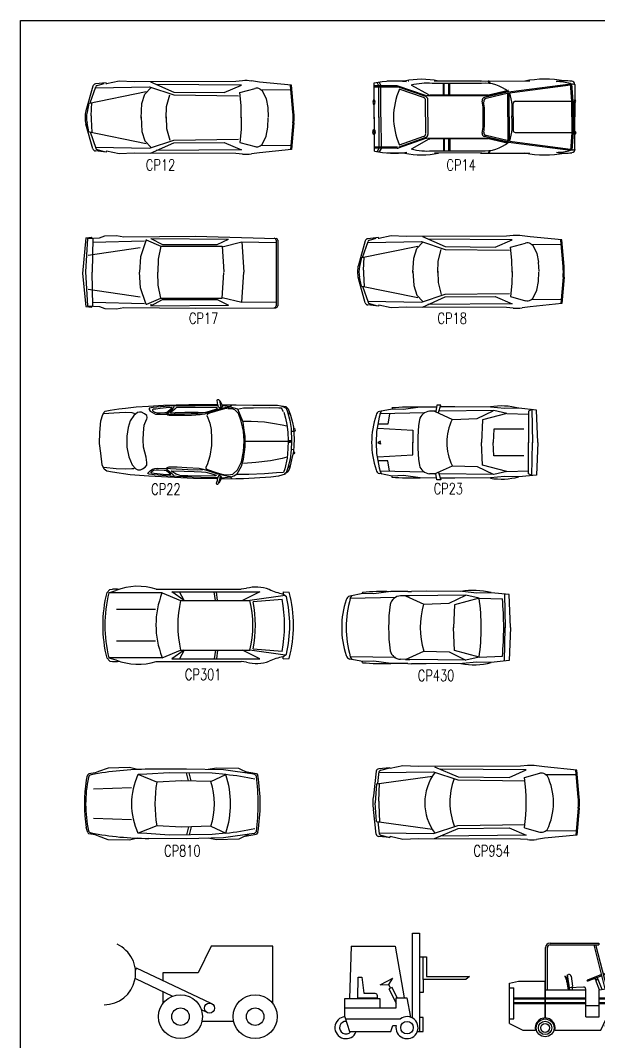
# Model space of a CAD drawing. Extents: x 2 to 154, y 3 to 64.
# Drawn here: x 54.98 to 74.4, y 30.09 to 64.4 of the extents above; entities that cross this region are included whole.
import ezdxf
from ezdxf.enums import TextEntityAlignment as Align

# ---------------------------------------------------------------- set-up
doc = ezdxf.new("R2010")
doc.units = 0
doc.header["$LTSCALE"] = 1000
doc.header["$MEASUREMENT"] = 0
doc.layers.get('0').update_dxf_attribs({"linetype": 'CONTINUOUS'})
doc.styles.add('L', font='ROMANS.SHX', dxfattribs={"height": 250})

# ---------------------------------------------------------------- blocks, each defined once
blk = doc.blocks.new('CA11')
at = {"color": 0, "linetype": 'ByBlock'}
for p, q in [((28.42, 21.27), (25.42, 15.27)), ((42.42, 21.27), (28.42, 21.27)), ((42.42, 8.27), (42.42, 21.27)), ((11.42, 16.27), (11.22, 15.87)), ((28.42, 8.27), (11.42, 16.27)), ((25.42, 15.27), (17.42, 15.27)), ((17.42, 15.27), (17.42, 13.47)), ((11.15, 13.93), (19.63, 9.94)), ((17.42, 10.97), (17.42, 8.27)), ((26.16, 6.86), (27.42, 6.27)), ((26.42, 4.27), (33.42, 4.27)), ((33.42, 4.27), (33.42, 4.27))]:
    blk.add_line(p, q, dxfattribs=at)
for centre, radius in [((21.42, 5.27), 5), ((38.42, 5.27), 5), ((21.42, 5.27), 2), ((28.02, 7.22), 1.15), ((38.42, 5.27), 2)]:
    blk.add_circle(centre, radius, dxfattribs=at)
blk.add_arc((4.02, 15.17), 7.2, 270, 65.709, dxfattribs=at)
blk = doc.blocks.new('CB04')
at = {"color": 0, "linetype": 'ByBlock'}
for p, q in [((1.313, 0.683), (1.313, 4.062)), ((1.313, 4.062), (1.586, 4.062)), ((1.586, 4.062), (1.586, 0.153)), ((-1.126, 3.54), (-1.195, 1.46)), ((-1.126, 3.54), (0.624, 3.54)), ((0.624, 3.54), (0.983, 1.491)), ((1.586, 3.119), (1.87, 3.119)), ((1.728, 2.215), (1.728, 3.119)), ((1.87, 3.119), (1.87, 2.339)), ((0.023, 2.008), (0.526, 2.276)), ((3.43, 2.215), (1.728, 2.215)), ((1.87, 2.339), (3.572, 2.339)), ((3.572, 2.339), (3.43, 2.215)), ((0.431, 1.879), (0.364, 2.019)), ((1.077, 1.492), (1.225, 0.723)), ((-1.349, 0.654), (0.826, 0.655)), ((1.485, 0.153), (1.728, 0.153))]:
    blk.add_line(p, q, dxfattribs=at)
blk.add_lwpolyline([(-0.855, 2.314), (-0.705, 2.314), (-0.627, 1.673), (-0.189, 1.673, -0.414214), (-0.101, 1.585), (-0.101, 1.472), (-0.867, 1.472)], format="xyb", close=True, dxfattribs=at)
for points in [[(0.023, 2.008), (0.364, 2.019), (0.526, 2.276)], [(1.728, 2.215), (1.728, 1.707), (1.586, 1.707)], [(0.699, 1.493), (0.498, 1.907), (0.364, 1.851), (0.655, 1.28)], [(-1.375, 1.092), (0.655, 1.092), (0.655, 1.494), (1.077, 1.492)], [(-1.375, 1.092), (-1.375, 1.46), (0.007, 1.46), (0.007, 1.092)], [(-1.375, 0.742), (-1.375, 1.092)], [(-1.375, 0.742), (-1.197, 0.147), (0.452, 0.147), (0.523, 0.395), (0.661, 0.395)], [(1.728, 0.153), (1.728, 0.709), (1.586, 0.709)]]:
    blk.add_lwpolyline(points, dxfattribs=at)
blk.add_circle((1.09, 0.306), 0.248, dxfattribs=at)
for centre, radius, start, end in [((-1.339, 0.306), 0.438, 94.7669, 338.6344), ((-1.339, 0.306), 0.248, 85.3533, 320.0274), ((1.09, 0.306), 0.438, 168.3227, 127.1336)]:
    blk.add_arc(centre, radius, start, end, dxfattribs=at)
blk = doc.blocks.new('CB05')
at = {"color": 0, "linetype": 'ByBlock'}
for p, q in [((110, 2100), (1202, 2100)), ((110, 2060), (1202, 2060)), ((1347, 1074), (1095, 2060)), ((1386, 1081), (1137, 2060)), ((1202, 2100), (1202, 2060)), ((10, 423), (10, 2000)), ((50, 1050), (50, 2000)), ((1694, 1868), (1694, 2018)), ((1694, 2018), (1987, 2018)), ((1694, 1868), (1987, 1868)), ((1787, 418), (1787, 1868)), ((1987, 118), (1987, 2018)), ((496, 1391), (523, 1396)), ((496, 1391), (543, 1050)), ((1265, 1393), (947, 1271)), ((1320, 1414), (1303, 1408)), ((1329, 1390), (1309, 1383)), ((1332, 1397), (1327, 1411)), ((-800, 1200), (-600, 1250)), ((-800, 300), (-800, 1200)), ((-600, 1250), (0, 1250)), ((0, 423), (0, 1250)), ((441, 1360), (459, 1369)), ((441, 1360), (482, 1253)), ((459, 1369), (502, 1258)), ((488, 1231), (514, 1046)), ((507, 1236), (534, 1049)), ((582, 1355), (611, 1138)), ((950, 1250), (944, 1264)), ((1272, 1368), (956, 1247)), ((1148, 1270), (1101, 1303)), ((1189, 1283), (1133, 1261)), ((1214, 1051), (1133, 1261)), ((1173, 1276), (1181, 1332)), ((1274, 1061), (1189, 1283)), ((-800, 1100), (-700, 1100)), ((-700, 400), (-700, 1100)), ((0, 1050), (910, 1050)), ((858, 1116), (536, 1098)), ((603, 1102), (603, 1048)), ((910, 1050), (910, 1066)), ((910, 450), (910, 1050)), ((1210, 1050), (1455, 1093)), ((1210, 450), (1210, 1050)), ((1650, 674), (1455, 1093)), ((-700, 870), (910, 870)), ((-700, 850), (910, 850)), ((-700, 770), (910, 770)), ((-700, 750), (910, 750)), ((910, 700), (1210, 700)), ((1210, 870), (1559, 870)), ((1210, 850), (1568, 850)), ((1210, 770), (1606, 770)), ((1210, 750), (1615, 750)), ((2002, 86), (2002, 836)), ((2002, 836), (2072, 836)), ((2072, 106), (2072, 836)), ((1246, 150), (1424, 533)), ((1424, 533), (1650, 533)), ((1650, 533), (1650, 674)), ((-800, 400), (-700, 400)), ((-800, 300), (-500, 150)), ((910, 450), (1210, 450)), ((1424, 298), (1477, 284)), ((1602, 380), (1602, 435)), ((1728, 284), (1781, 298)), ((-500, 150), (-218, 150)), ((218, 150), (1246, 150)), ((1424, 202), (1477, 216)), ((1602, 65), (1602, 120)), ((1728, 216), (1781, 202)), ((1814, 118), (1987, 118)), ((2052, 36), (2859, 36)), ((2092, 86), (3098, 86)), ((2859, 36), (3099, 76))]:
    blk.add_line(p, q, dxfattribs=at)
at = {"color": 0, "linetype": 'ByBlock', "const_width": 5}
for points in [[(-700, 860), (910, 860)], [(-700, 760), (910, 760)], [(1210, 860), (1564, 860)], [(1210, 760), (1610, 760)]]:
    blk.add_lwpolyline(points, dxfattribs=at)
at = {"color": 0, "linetype": 'ByBlock'}
for centre, radius in [((1602, 250), 250), ((0, 200), 200), ((0, 200), 150), ((0, 200), 100), ((1602, 250), 200), ((1602, 250), 185), ((1602, 250), 130)]:
    blk.add_circle(centre, radius, dxfattribs=at)
for centre, radius, start, end in [((110, 2000), 100, 90, 180), ((110, 2000), 60, 90, 180), ((533, 1347), 50, 8.9556, 101.3853), ((1322, 1409), 5, 21.0367, 111.0367), ((1328, 1395), 5, 291.0367, 21.0367), ((389, 1217), 100, 7.9947, 20.8667), ((408, 1222), 100, 7.9947, 20.8667), ((949, 1266), 5, 111.0367, 201.0367), ((954, 1251), 5, 201.0367, 291.0367), ((516, 1158), 97.2, 324.2711, 347.6566), ((860, 1066), 50, 0, 92.0049), ((0, 200), 223, 347.0708, 192.9292), ((2052, 86), 50, 180, 270), ((2092, 106), 20, 180, 270), ((3098, 81), 5, 279.4623, 90)]:
    blk.add_arc(centre, radius, start, end, dxfattribs=at)
blk = doc.blocks.new('CP12')
at = {"color": 0, "linetype": 'ByBlock'}
for p, q in [((-14.59, 10.7), (-15.56, 7.17)), ((-14.97, 8.3), (-14.15, 10.64)), ((-12.65, 11.19), (-14.2, 11.03)), ((-14.17, 10.49), (-6.42, 10.61)), ((-13.95, 10.83), (-12.96, 11.1)), ((-12.6, 11.02), (-12.65, 11.19)), ((-10.78, 11.44), (-12.6, 11.06)), ((-8.62, 11.35), (-10.78, 11.44)), ((5.95, 11.39), (-8.62, 11.35)), ((-7.09, 9.59), (-6.19, 10.53)), ((-6.42, 10.61), (-2.96, 9.47)), ((-6.28, 11.33), (-2.94, 9.87)), ((6.75, 10.87), (-5.47, 10.97)), ((4.3, 9.8), (6.75, 10.87)), ((6.92, 11.48), (5.95, 11.39)), ((6.51, 9.79), (8.71, 10.4)), ((9.36, 11.29), (8.21, 11.46)), ((13.95, 10.84), (9.36, 11.29)), ((9.45, 10.28), (9.75, 10.08)), ((14.15, 6.99), (13.82, 10.83)), ((14.29, 6.99), (13.95, 10.84)), ((-15.28, 8.25), (-6.94, 9.93)), ((-7.53, 8.21), (-7.09, 9.59)), ((-3.98, 7.79), (-3.54, 9.48)), ((-2.96, 9.47), (6.34, 9.34)), ((-2.94, 9.87), (4.3, 9.8)), ((6.71, 7.93), (6.51, 9.79)), ((9.69, 10.2), (13.84, 10.22)), ((9.69, 10.2), (10.33, 8.9)), ((10.33, 8.9), (10.56, 7.63)), ((-15.13, 8.28), (-15.41, 6.97)), ((-14.83, 6.44), (-14.71, 8.36)), ((-7.64, 6.12), (-7.53, 8.21)), ((-4.05, 6.14), (-3.98, 7.79)), ((6.73, 6.16), (6.71, 7.93)), ((10.56, 7.63), (10.61, 6.26)), ((-14.83, 6), (-14.71, 4.07)), ((-7.64, 6.32), (-7.53, 4.23)), ((-4.05, 6.3), (-3.98, 4.65)), ((6.73, 6.28), (6.71, 4.51)), ((10.56, 4.81), (10.61, 6.18)), ((-14.59, 1.74), (-15.56, 5.27)), ((-15.13, 4.16), (-15.41, 5.47)), ((-3.98, 4.65), (-3.54, 2.96)), ((6.71, 4.51), (6.51, 2.65)), ((10.33, 3.54), (10.56, 4.81)), ((14.15, 5.44), (13.82, 1.61)), ((14.29, 5.44), (13.95, 1.6)), ((-15.28, 4.19), (-6.94, 2.5)), ((-14.97, 4.14), (-14.15, 1.8)), ((-7.53, 4.23), (-7.09, 2.85)), ((-6.42, 1.83), (-2.96, 2.96)), ((-2.96, 2.96), (6.34, 3.1)), ((9.69, 2.24), (10.33, 3.54)), ((-14.17, 1.95), (-6.42, 1.83)), ((-13.95, 1.61), (-12.96, 1.34)), ((-7.09, 2.85), (-6.19, 1.91)), ((-6.28, 1.11), (-2.94, 2.57)), ((6.75, 1.57), (-5.47, 1.47)), ((-2.94, 2.57), (4.3, 2.64)), ((4.3, 2.64), (6.75, 1.57)), ((6.51, 2.65), (8.71, 2.04)), ((13.95, 1.6), (9.36, 1.15)), ((9.45, 2.16), (9.75, 2.36)), ((9.69, 2.24), (13.84, 2.22)), ((-12.65, 1.25), (-14.2, 1.41)), ((-12.6, 1.42), (-12.65, 1.25)), ((-10.78, 1), (-12.6, 1.38)), ((-8.62, 1.09), (-10.78, 1)), ((5.95, 1.05), (-8.62, 1.09)), ((6.92, 0.96), (5.95, 1.05)), ((9.36, 1.15), (8.21, 0.98))]:
    blk.add_line(p, q, dxfattribs=at)
for centre, radius, start, end in [((-14.16, 10.58), 0.45, 95.8102, 164.6615), ((-13.87, 10.54), 0.3, 105.4862, 160.7894), ((7.45, 6.11), 5.4, 81.9284, 95.6257), ((8.95, 9.53), 0.9, 56.2641, 105.5306), ((-12.09, 6.22), 3.6, 164.6615, 195.3385), ((-11.89, 6.22), 3.6, 167.9052, 192.0948), ((-11.23, 6.22), 3.6, 176.4735, 183.5265), ((5.18, 6.22), 9, 355.0592, 4.9408), ((5.32, 6.22), 9, 355.0592, 4.9408), ((-14.16, 1.86), 0.45, 195.3385, 264.1898), ((-13.87, 1.9), 0.3, 199.2106, 254.5138), ((8.95, 2.91), 0.9, 254.4694, 303.7359), ((7.45, 6.33), 5.4, 264.3743, 278.0716)]:
    blk.add_arc(centre, radius, start, end, dxfattribs=at)
blk = doc.blocks.new('CP14')
at = {"color": 0, "linetype": 'ByBlock'}
for p, q in [((-1750, -52), (-1750, 753)), ((-1750, -15), (-1750, 749)), ((-1648, 685), (-1688, 757)), ((-1598, 685), (-1641, 766)), ((-1046, 790), (-1460, 789)), ((-978, 790), (-989, 790)), ((-531, 483), (-912, 694)), ((-450, 742), (-56, 742)), ((650, 791), (-405, 790)), ((-202, 477), (-202, 742)), ((-182, 477), (-182, 742)), ((-78, 471), (-78, 742)), ((-58, 477), (-58, 742)), ((-56, 742), (650, 742)), ((625, 793), (1733, 794)), ((822, 737), (804, 797)), ((804, 797), (816, 797)), ((816, 797), (840, 764)), ((840, 764), (845, 743)), ((845, 743), (847, 732)), ((1223, 520), (2644, 707)), ((1253, 550), (2643, 733)), ((2673, 343), (2642, 735)), ((2703, 343), (2672, 730)), ((2704, 336), (2674, 731)), ((2743, 718), (2744, -8)), ((-1241, 682), (-1749, 682)), ((-1229, 658), (-1749, 658)), ((-1650, -21), (-1650, 685)), ((-1600, -11), (-1600, 685)), ((-601, 466), (-1218, 679)), ((-597, 444), (-1206, 654)), ((-647, 422), (-1196, 611)), ((787, 463), (-578, 462)), ((795, 475), (-497, 474)), ((1253, 550), (719, 425)), ((1253, 520), (754, 403)), ((1240, 567), (802, 465)), ((1228, 574), (811, 477)), ((1243, -12), (1243, 527)), ((1253, 580), (1252, 579)), ((1269, -16), (1269, 526)), ((2645, 682), (2676, 682)), ((-600, -11), (-600, 356)), ((-550, -11), (-550, 378)), ((1359, -9), (1359, 289)), ((1409, 339), (2744, 340)), ((2672, -8), (2672, 340)), ((2704, -357), (2704, 340)), ((2725, 340), (2726, -14)), ((-1750, -15), (-1749, -779)), ((-1650, -10), (-1649, -715)), ((-1600, -19), (-1599, -715)), ((-600, -18), (-600, -384)), ((-550, -18), (-550, -407)), ((1243, -14), (1244, -553)), ((1269, -11), (1270, -552)), ((1359, -10), (1359, -308)), ((2672, -17), (2673, -365)), ((2744, -12), (2673, -12)), ((2694, -12), (2746, -12)), ((2726, -364), (2726, -10)), ((2744, -743), (2744, -16)), ((-647, -451), (-1195, -640)), ((1253, -577), (719, -452)), ((1254, -546), (754, -430)), ((1409, -358), (2744, -357)), ((2674, -368), (2643, -759)), ((2704, -361), (2675, -755)), ((-600, -495), (-1217, -708)), ((-595, -475), (-1203, -687)), ((-530, -511), (-911, -724)), ((787, -490), (-577, -491)), ((795, -502), (-496, -503)), ((-202, -505), (-201, -770)), ((-181, -505), (-181, -770)), ((-78, -767), (-78, -500)), ((-57, -505), (-57, -770)), ((1241, -593), (803, -492)), ((1227, -602), (810, -504)), ((1224, -546), (2645, -731)), ((1254, -576), (2644, -757)), ((-1228, -688), (-1748, -688)), ((-1240, -712), (-1748, -713)), ((-1647, -715), (-1687, -788)), ((-1597, -715), (-1640, -796)), ((-1045, -819), (-1458, -819)), ((-449, -770), (-55, -770)), ((651, -818), (-404, -819)), ((-55, -770), (651, -769)), ((626, -820), (1734, -819)), ((822, -767), (804, -828)), ((816, -828), (841, -795)), ((841, -795), (846, -773)), ((846, -769), (848, -759)), ((846, -773), (847, -763))]:
    blk.add_line(p, q, dxfattribs=at)
for points in [[(-1734, 320), (-1736, 343, 0.054131), (-1741, 360, 0.097163), (-1750, 374), (-1757, 377), (-1765, 374, 0.097163), (-1773, 360, 0.054131), (-1778, 343), (-1780, 320), (-1778, 296, 0.054131), (-1773, 279, 0.097163), (-1765, 266), (-1757, 263), (-1750, 266, 0.097163), (-1741, 279, 0.054131), (-1736, 296)], [(2730, 340), (2731, 326, 0.061496), (2735, 316, 0.102416), (2741, 308), (2746, 307), (2751, 309), (2757, 316, 0.061496), (2760, 326), (2761, 340), (2760, 354, 0.061496), (2757, 364), (2751, 371), (2746, 373), (2740, 371), (2735, 364, 0.061496), (2731, 354)], [(-1734, -350), (-1736, -373, -0.054131), (-1741, -390, -0.097163), (-1750, -405), (-1757, -407), (-1764, -404, -0.097163), (-1773, -390, -0.054131), (-1778, -373), (-1780, -350), (-1778, -327, -0.054131), (-1773, -310, -0.097163), (-1764, -296), (-1757, -293), (-1750, -296, -0.097163), (-1741, -310, -0.054131), (-1736, -327)], [(2730, -369), (2731, -356, -0.061496), (2734, -346, -0.102416), (2740, -337), (2745, -336), (2750, -338), (2756, -346, -0.061496), (2759, -356), (2761, -369), (2759, -383, -0.061496), (2756, -393), (2750, -401), (2745, -403), (2740, -401), (2734, -393, -0.061496), (2731, -383)]]:
    blk.add_lwpolyline(points, format="xyb", close=True, dxfattribs=at)
for centre, radius, start, end in [((-1316, -1329), 2121, 82.1257, 101.8006), ((-690, -871), 1704, 77.2033, 102.8743), ((-559, -688), 1433, 85.6998, 104.685), ((728, -70), 814, 49.5978, 95.4287), ((2077, -1623), 2458, 80.0003, 100.7032), ((2535, -351), 1149, 82.9634, 100.4543), ((2340, -249), 1029, 72.8548, 90.745), ((2766, 1471), 747, 260.5247, 268.2975), ((2673, 718), 70, 0.0388, 90.0388), ((302, -33), 1622, 156.6311, 179.3922), ((-1241, 612), 70, 70.9758, 90.0388), ((-1236, 642), 40, 70.9758, 90.0388), ((-1229, 588), 70, 70.9758, 90.0388), ((-578, 532), 70, 250.9758, 270.0388), ((-497, 544), 70, 240.9622, 270.0388), ((-502, 524), 50, 263.5882, 270.0388), ((-481, 512), 50, 269.6786, 270.0388), ((787, 533), 70, 270.0388, 283.1241), ((795, 545), 70, 270.0388, 283.1241), ((27, 150), 1314, 352.7236, 16.6578), ((-670, 356), 70, 0.0388, 70.9758), ((-620, 378), 70, 0.0388, 70.9758), ((735, 357), 70, 103.1241, 191.3741), ((-589, 91), 1280, 355.2543, 11.3741), ((769, 335), 70, 103.1241, 190.4216), ((-559, 91), 1280, 355.2543, 10.4216), ((1409, 289), 50, 90.0388, 180.0388), ((302, 5), 1622, 180.6853, 203.4464), ((-588, -120), 1280, 348.7035, 4.8232), ((-558, -120), 1280, 349.656, 4.8232), ((27, -178), 1314, 343.4197, 7.3539), ((-669, -386), 70, 289.2689, 0.206), ((-620, -407), 70, 289.1017, 0.0388), ((735, -384), 70, 168.5658, 256.8158), ((770, -362), 70, 169.656, 256.9534), ((1409, -308), 50, 180.0388, 270.0388), ((-577, -561), 70, 90.0388, 109.1017), ((-495, -574), 70, 90.206, 119.2825), ((728, 43), 814, 264.6489, 310.4798), ((-1318, 1299), 2121, 258.2769, 277.9519), ((-1240, -642), 70, 270.0388, 289.1017), ((-692, 842), 1704, 257.2033, 282.8743), ((-560, 659), 1433, 255.3925, 274.3777), ((2075, 1598), 2458, 259.3743, 280.0772), ((2340, 225), 1029, 269.3325, 287.2227), ((2535, 327), 1149, 259.6233, 277.1142), ((2768, -1495), 747, 91.78, 99.5528), ((2676, -736), 70, 270.1962, 0.1962)]:
    blk.add_arc(centre, radius, start, end, dxfattribs=at)
blk = doc.blocks.new('CP17')
at = {"color": 0, "linetype": 'ByBlock'}
for p, q in [((-2908, 884), (-3005, -100)), ((-2862, 874), (-2924, -59)), ((-2908, 884), (-2757, 909)), ((-2862, 874), (-2527, 892)), ((-2757, 909), (-2737, 884)), ((-2715, 883), (-2737, -63)), ((-2527, 892), (-2380, 945)), ((-2380, 945), (-2061, 950)), ((-2061, 950), (-1853, 919)), ((-1853, 919), (120, 932)), ((-1111, 872), (-782, 699)), ((-1111, 872), (1051, 855)), ((120, 932), (2365, 874)), ((731, 699), (1051, 855)), ((-2844, 409), (-1404, 624)), ((-2719, 772), (-1279, 803)), ((-1240, 836), (-1390, 366)), ((-1240, 836), (-834, 653)), ((-834, 653), (-901, 300)), ((-834, 653), (875, 653)), ((-782, 699), (731, 699)), ((875, 653), (917, -50)), ((876, 638), (1420, 773)), ((1420, 773), (1472, -65)), ((1420, 773), (2361, 758)), ((2367, 825), (2367, -1001)), ((2414, 824), (2414, -1001)), ((-1390, 366), (-1423, -63)), ((-901, 300), (-914, -63)), ((-3005, -100), (-2908, -1012)), ((-2924, -59), (-2862, -1001)), ((-2715, -1010), (-2737, -64)), ((-1390, -494), (-1423, -65)), ((-901, -428), (-914, -64)), ((875, -781), (917, -77)), ((1420, -900), (1472, -63)), ((-2844, -537), (-1404, -752)), ((-1248, -936), (-1390, -494)), ((-834, -781), (-901, -428)), ((-1214, -952), (-834, -781)), ((-1111, -999), (-782, -826)), ((-834, -781), (875, -781)), ((-782, -826), (731, -826)), ((731, -826), (1051, -982)), ((876, -766), (1420, -900)), ((-2908, -1012), (-2757, -1037)), ((-2862, -1001), (-2527, -1019)), ((-2757, -1037), (-2737, -1012)), ((-2719, -899), (-1279, -930)), ((-2527, -1019), (-2380, -1073)), ((-2380, -1073), (-2061, -1078)), ((-2061, -1078), (-1853, -1047)), ((-1853, -1047), (120, -1060)), ((-1111, -999), (1051, -982)), ((120, -1060), (2364, -1051)), ((1420, -900), (2361, -885))]:
    blk.add_line(p, q, dxfattribs=at)
for centre, radius, start, end in [((2317, 825), 50, 0, 88.5082), ((2364, 824), 50, 0, 88.5082), ((-1224, 802), 25, 65.7961, 162.2571), ((-2724, -64), 12.5, 178.7004, 181.2996), ((-1410, -64), 12.5, 175.5855, 184.4145), ((-902, -64), 12.5, 177.991, 182.009), ((-1224, -929), 25, 197.7429, 294.2039), ((-1097, -963), 12.5, 116.9382, 269.53), ((2317, -1001), 50, 270.2142, 0), ((2364, -1001), 50, 270.2142, 360)]:
    blk.add_arc(centre, radius, start, end, dxfattribs=at)
blk = doc.blocks.new('CP18')
at = {"color": 0, "linetype": 'ByBlock'}
for p, q in [((-2308, 801), (-2568, 775)), ((-2525, 742), (-2361, 787)), ((-2301, 773), (-2308, 801)), ((-1998, 843), (-2300, 780)), ((-1637, 828), (-1998, 843)), ((792, 835), (-1637, 828)), ((-1247, 824), (-691, 582)), ((925, 748), (-1112, 765)), ((517, 570), (925, 748)), ((953, 851), (792, 835)), ((1360, 819), (1168, 846)), ((2126, 743), (1360, 819)), ((2158, 103), (2102, 742)), ((2181, 103), (2126, 743)), ((-2632, 720), (-2794, 132)), ((-2747, 312), (-1357, 593)), ((-2695, 320), (-2559, 710)), ((-2561, 685), (-1270, 706)), ((-1455, 305), (-1383, 535)), ((-1383, 535), (-1232, 691)), ((-1270, 706), (-694, 516)), ((-864, 235), (-790, 517)), ((-694, 516), (857, 494)), ((-691, 582), (517, 570)), ((885, 568), (1248, 669)), ((919, 258), (885, 568)), ((1251, 670), (1251, 670)), ((1374, 651), (1424, 617)), ((1415, 637), (2107, 639)), ((1415, 637), (1522, 420)), ((-2721, 317), (-2768, 99)), ((-2671, 10), (-2651, 331)), ((-1474, -43), (-1455, 305)), ((922, -36), (919, 258)), ((1522, 420), (1559, 208)), ((-875, -40), (-864, 235)), ((1558, 208), (1568, -19)), ((-2632, -773), (-2794, -185)), ((-2721, -370), (-2768, -152)), ((-2671, -64), (-2651, -384)), ((-1474, -11), (-1455, -358)), ((-875, -14), (-864, -288)), ((922, -17), (919, -312)), ((1559, -261), (1568, -34)), ((2158, -156), (2102, -795)), ((2181, -156), (2126, -796)), ((-2747, -365), (-1357, -646)), ((-2695, -374), (-2559, -763)), ((-1455, -358), (-1383, -588)), ((-864, -288), (-790, -571)), ((919, -312), (885, -622)), ((1415, -690), (1522, -474)), ((1522, -474), (1559, -261)), ((-2561, -739), (-1270, -759)), ((-1383, -588), (-1232, -745)), ((-1270, -759), (-694, -569)), ((-1247, -878), (-691, -635)), ((-694, -569), (857, -547)), ((-691, -635), (517, -623)), ((517, -623), (925, -801)), ((885, -622), (1251, -724)), ((1374, -704), (1424, -670)), ((1415, -690), (2107, -693)), ((-2308, -855), (-2568, -828)), ((-2525, -795), (-2361, -840)), ((-2301, -827), (-2308, -855)), ((-1998, -896), (-2300, -833)), ((-1637, -881), (-1998, -896)), ((792, -888), (-1637, -881)), ((925, -801), (-1112, -819)), ((953, -904), (792, -888)), ((1360, -872), (1168, -899)), ((2126, -796), (1360, -872))]:
    blk.add_line(p, q, dxfattribs=at)
for centre, radius, start, end in [((-2560, 700), 75, 95.8102, 164.6615), ((-2512, 694), 50, 105.4862, 160.7894), ((1041, -45), 900, 81.9284, 95.6257), ((1291, 526), 150, 56.264, 106.8198), ((-2215, -27), 600, 164.6615, 195.3385), ((-2181, -27), 600, 167.9052, 192.0948), ((-2072, -27), 600, 176.4735, 183.5265), ((663, -27), 1500, 355.0592, 4.9408), ((686, -27), 1500, 355.0592, 4.9408), ((1291, -579), 150, 254.4694, 303.7359), ((-2560, -753), 75, 195.3385, 264.1898), ((-2512, -747), 50, 199.2106, 254.5138), ((1041, -8), 900, 264.3743, 278.0716)]:
    blk.add_arc(centre, radius, start, end, dxfattribs=at)
blk = doc.blocks.new('CP22')
at = {"color": 0, "linetype": 'ByBlock'}
for points in [[(-1.759, 0.978), (-1.743, 0.967), (-1.728, 0.935), (-1.709, 0.896), (-1.696, 0.867), (-1.699, 0.84), (-1.708, 0.822), (-1.725, 0.811), (-1.744, 0.807), (-1.758, 0.809), (-1.773, 0.824), (-1.786, 0.84), (-1.793, 0.859), (-1.795, 0.878), (-1.803, 0.931), (-1.812, 0.993), (-1.809, 1.003), (-1.803, 1.007), (-1.791, 1.006), (-1.779, 1.004), (-1.766, 0.993), (-1.762, 0.983), (-1.754, 0.958), (-1.739, 0.886), (-1.729, 0.835), (-1.728, 0.812)], [(-1.811, -0.863), (-2.371, -0.853), (-3.423, -0.802), (-3.866, -0.771), (-4.284, -0.71), (-4.418, -0.679), (-4.476, -0.639), (-4.526, -0.537), (-4.56, -0.261), (-4.585, -0.027), (-4.577, 0.229), (-4.56, 0.504), (-4.51, 0.657), (-4.476, 0.708), (-4.451, 0.729), (-4.334, 0.759), (-4.134, 0.79), (-3.975, 0.8), (-3.724, 0.831), (-3.432, 0.851), (-3.081, 0.871), (-2.479, 0.892), (-1.936, 0.892), (-1.802, 0.892)], [(-1.801, 0.869), (-2.061, 0.864), (-2.336, 0.86), (-2.575, 0.86), (-2.786, 0.856), (-2.932, 0.847), (-3.147, 0.834), (-3.322, 0.816), (-3.414, 0.803), (-3.418, 0.795), (-3.414, 0.769), (-3.39, 0.729), (-3.325, 0.69), (-3.265, 0.664), (-3.172, 0.66), (-3.029, 0.664), (-2.99, 0.66), (-2.825, 0.668), (-2.583, 0.673), (-2.429, 0.677), (-2.268, 0.677), (-2.193, 0.673), (-2.143, 0.668)], [(-2.882, 0.816), (-3.015, 0.808), (-3.157, 0.795), (-3.257, 0.782), (-3.322, 0.777), (-3.336, 0.764), (-3.336, 0.742), (-3.282, 0.707), (-3.225, 0.694), (-3.154, 0.694), (-3.047, 0.699), (-3.011, 0.703), (-2.972, 0.729), (-2.911, 0.777), (-2.875, 0.816)], [(-1.476, 0.873), (-1.501, 0.843), (-1.54, 0.821), (-1.636, 0.808), (-1.786, 0.769), (-1.943, 0.721), (-2.047, 0.686), (-2.111, 0.664), (-2.215, 0.646), (-2.418, 0.633), (-2.768, 0.633), (-2.943, 0.633), (-2.979, 0.638), (-2.993, 0.651), (-3, 0.673), (-2.965, 0.69), (-2.879, 0.76), (-2.836, 0.821), (-2.829, 0.851), (-2.832, 0.869)], [(-2.775, 0.816), (-2.811, 0.782), (-2.865, 0.729), (-2.918, 0.699), (-2.89, 0.694), (-2.804, 0.703), (-2.572, 0.707), (-2.415, 0.712), (-2.265, 0.707), (-2.147, 0.703), (-2.079, 0.712), (-1.972, 0.742), (-1.822, 0.786), (-1.808, 0.812), (-1.822, 0.816), (-1.883, 0.816), (-2.083, 0.816), (-2.44, 0.816), (-2.679, 0.816), (-2.775, 0.816)], [(-1.574, 0.792), (-1.643, 0.785), (-1.75, 0.754), (-1.864, 0.723), (-1.996, 0.685), (-2.04, 0.662), (-2.059, 0.631), (-2.034, 0.577), (-1.983, 0.447), (-1.952, 0.301), (-1.945, 0.085), (-1.945, -0.076), (-1.983, -0.33), (-2.053, -0.537), (-2.078, -0.591), (-2.078, -0.622), (-2.04, -0.645), (-1.838, -0.714), (-1.7, -0.752), (-1.599, -0.768), (-1.499, -0.76), (-1.442, -0.752), (-1.335, -0.652), (-1.241, -0.46), (-1.19, -0.222), (-1.177, 0.032), (-1.196, 0.262), (-1.247, 0.493), (-1.31, 0.677), (-1.398, 0.762), (-1.461, 0.785), (-1.53, 0.785), (-1.562, 0.785)], [(-1.706, -0.837), (-1.568, -0.822), (-1.48, -0.814), (-1.423, -0.791), (-1.341, -0.745), (-1.241, -0.568), (-1.19, -0.399), (-1.152, -0.107), (-1.152, 0.132), (-1.177, 0.285), (-1.203, 0.47), (-1.285, 0.685), (-1.329, 0.777), (-1.41, 0.8), (-1.53, 0.831), (-1.675, 0.854)], [(-1.685, 0.882), (-1.368, 0.882), (-0.975, 0.871), (-0.499, 0.871), (-0.39, 0.871), (-0.307, 0.861), (-0.198, 0.841), (-0.14, 0.79), (-0.085, 0.638), (-0.041, 0.463), (-0.014, 0.356), (-0.003, 0.208), (0.003, 0.074), (-0.003, -0.074), (-0.014, -0.215), (-0.058, -0.416), (-0.107, -0.624), (-0.146, -0.698), (-0.184, -0.731)], [(-0.25, 0.718), (-0.294, 0.799), (-0.36, 0.805), (-0.58, 0.812), (-0.959, 0.805), (-1.195, 0.799), (-1.332, 0.772)], [(-0.31, 0.859), (-0.25, 0.832), (-0.19, 0.799), (-0.157, 0.718), (-0.101, 0.51), (-0.069, 0.322), (-0.058, 0.013), (-0.069, -0.181), (-0.096, -0.403), (-0.146, -0.604), (-0.19, -0.725), (-0.223, -0.745)], [(-3.755, 0.66), (-3.771, 0.679), (-3.814, 0.693), (-3.986, 0.699), (-4.25, 0.686), (-4.487, 0.666)], [(-3.474, 0.535), (-3.464, 0.581), (-3.474, 0.627), (-3.523, 0.673), (-3.598, 0.706), (-3.641, 0.712), (-3.695, 0.699), (-3.781, 0.633), (-3.862, 0.502), (-3.911, 0.344), (-3.943, 0.14), (-3.943, -0.117), (-3.9, -0.341), (-3.819, -0.532), (-3.733, -0.624), (-3.684, -0.65), (-3.62, -0.65), (-3.571, -0.63), (-3.512, -0.591), (-3.474, -0.545), (-3.469, -0.479), (-3.49, -0.354), (-3.55, -0.117), (-3.555, 0.054), (-3.55, 0.225), (-3.534, 0.403), (-3.48, 0.535)], [(-0.245, 0.711), (-0.201, 0.564), (-0.173, 0.416), (-0.151, 0.235), (-0.14, 0.034), (-0.146, -0.154), (-0.162, -0.376), (-0.217, -0.63), (-0.25, -0.711), (-0.415, -0.725), (-0.695, -0.745), (-1.069, -0.765), (-1.294, -0.765), (-1.36, -0.765)], [(-0.169, 0.378), (-0.282, 0.404), (-0.459, 0.436), (-0.7, 0.469), (-1.01, 0.489), (-1.214, 0.489)], [(-0.101, 0.664), (-0.14, 0.685)], [(-0.019, 0.249), (-0.063, 0.255)], [(0.008, 0.266), (0.024, 0.272), (0.035, 0.292), (0.024, 0.306), (0.008, 0.319)], [(-0.148, 0.018), (-1.144, 0.018)], [(-0.079, 0.032), (-0.107, 0.032), (-0.118, 0.032), (-0.118, 0.012), (-0.112, -0.001), (-0.096, -0.001), (-0.079, 0.012), (-0.079, 0.025)], [(-0.025, -0.174), (-0.058, -0.181)], [(-0.019, -0.275), (0.003, -0.268), (0.014, -0.255), (0.014, -0.241), (0.003, -0.235), (-0.014, -0.228)], [(-0.168, -0.349), (-0.277, -0.382), (-0.558, -0.436), (-0.898, -0.476), (-1.195, -0.503)], [(-3.771, -0.604), (-3.781, -0.624), (-3.825, -0.63), (-3.97, -0.637), (-4.196, -0.624), (-4.482, -0.597)], [(-1.81, -0.839), (-2.2, -0.83), (-2.619, -0.816), (-2.921, -0.803), (-3.302, -0.77), (-3.419, -0.752), (-3.45, -0.738), (-3.442, -0.719), (-3.397, -0.678), (-3.34, -0.637), (-3.287, -0.623), (-3.219, -0.613), (-2.913, -0.623), (-2.505, -0.641), (-2.283, -0.65), (-2.196, -0.646), (-2.15, -0.646)], [(-1.463, -0.867), (-1.497, -0.816), (-1.587, -0.798), (-1.795, -0.752), (-2.037, -0.673), (-2.135, -0.641), (-2.237, -0.618), (-2.528, -0.604), (-2.758, -0.59), (-2.951, -0.586), (-3, -0.604), (-3.008, -0.627), (-2.977, -0.66), (-2.894, -0.733), (-2.841, -0.779), (-2.838, -0.803), (-2.834, -0.821)], [(-0.101, -0.57), (-0.14, -0.604)], [(-1.774, -0.957), (-1.761, -0.947), (-1.724, -0.878), (-1.711, -0.849), (-1.712, -0.83), (-1.717, -0.808), (-1.727, -0.798), (-1.747, -0.791), (-1.766, -0.788), (-1.779, -0.794), (-1.789, -0.808), (-1.801, -0.83), (-1.808, -0.86), (-1.811, -0.886), (-1.817, -0.914), (-1.831, -0.949), (-1.836, -0.973), (-1.831, -0.983), (-1.824, -0.988), (-1.813, -0.988), (-1.795, -0.986), (-1.788, -0.98), (-1.773, -0.952), (-1.753, -0.88), (-1.734, -0.796)], [(-0.207, -0.751), (-0.365, -0.802), (-0.549, -0.823), (-1.192, -0.863), (-1.376, -0.863), (-1.71, -0.874)]]:
    blk.add_lwpolyline(points, dxfattribs=at)
for points in [[(-3.011, -0.668), (-2.955, -0.716), (-2.919, -0.754), (-2.915, -0.766), (-2.929, -0.77), (-3.086, -0.758), (-3.296, -0.738), (-3.351, -0.728), (-3.368, -0.718), (-3.371, -0.706), (-3.353, -0.69), (-3.312, -0.658), (-3.255, -0.652), (-3.195, -0.65), (-3.065, -0.656), (-3.027, -0.662)], [(-2.9, -0.674), (-2.59, -0.684), (-2.358, -0.694), (-2.185, -0.702), (-2.079, -0.709), (-1.961, -0.737), (-1.835, -0.779), (-1.843, -0.789), (-1.861, -0.796), (-2.188, -0.8), (-2.504, -0.793), (-2.671, -0.789), (-2.708, -0.779), (-2.782, -0.751), (-2.88, -0.691)]]:
    blk.add_lwpolyline(points, close=True, dxfattribs=at)
blk = doc.blocks.new('CP23')
at = {"color": 0, "linetype": 'ByBlock'}
for p, q in [((0.445, 0.782), (0.144, 0.722)), ((0.158, 0.669), (0.192, 0.737)), ((0.441, 0.805), (0.431, 0.771)), ((0.707, 0.773), (0.445, 0.782)), ((1.1, 0.826), (0.707, 0.773)), ((1.49, 0.829), (1.1, 0.826)), ((1.471, 0.73), (1.323, 0.728)), ((1.441, 0.73), (1.861, 0.538)), ((1.498, 0.874), (1.469, 0.722)), ((1.592, 0.874), (1.498, 0.874)), ((1.531, 0.697), (1.592, 0.874)), ((2.841, 0.745), (1.543, 0.731)), ((1.921, 0.833), (1.577, 0.83)), ((2.762, 0.827), (1.921, 0.833)), ((2.45, 0.559), (2.823, 0.739)), ((3.091, 0.793), (2.762, 0.827)), ((3.146, 0.677), (2.841, 0.745)), ((3.425, 0.801), (3.091, 0.793)), ((3.844, 0.757), (3.425, 0.801)), ((3.738, 0.773), (3.653, 0.73)), ((3.653, 0.73), (3.653, -0.012)), ((3.734, 0.775), (3.754, -0.013)), ((3.876, -0.01), (3.844, 0.757)), ((1.203, 0.689), (0.158, 0.669)), ((0.379, 0.67), (0.34, 0.424)), ((1.861, 0.538), (2.45, 0.559)), ((2.575, 0.523), (2.55, -0.011)), ((3.146, 0.677), (2.575, 0.523)), ((3.146, 0.677), (3.653, 0.659)), ((0.103, 0.329), (0.931, 0.282)), ((0.34, 0.424), (0.117, 0.423)), ((0.931, 0.282), (0.929, -0.019)), ((2.837, 0.309), (2.826, -0.009)), ((3.548, 0.308), (2.837, 0.309)), ((0.165, 0.027), (0.107, -0.004)), ((0.157, -0.006), (0.165, 0.027)), ((0.931, -0.299), (0.929, 0.002)), ((0.165, -0.043), (0.107, -0.013)), ((0.157, -0.01), (0.165, -0.043)), ((2.575, -0.539), (2.55, -0.005)), ((2.837, -0.325), (2.826, -0.007)), ((3.653, -0.746), (3.653, -0.005)), ((3.734, -0.791), (3.754, -0.004)), ((3.876, -0.007), (3.844, -0.774)), ((0.103, -0.345), (0.931, -0.299)), ((0.34, -0.44), (0.117, -0.44)), ((0.379, -0.686), (0.34, -0.44)), ((3.548, -0.324), (2.837, -0.325)), ((0.158, -0.685), (0.192, -0.754)), ((1.203, -0.705), (0.158, -0.685)), ((1.441, -0.746), (1.861, -0.554)), ((1.531, -0.713), (1.592, -0.891)), ((1.861, -0.554), (2.45, -0.575)), ((2.45, -0.575), (2.823, -0.755)), ((3.146, -0.693), (2.575, -0.539)), ((3.146, -0.693), (2.841, -0.761)), ((3.146, -0.693), (3.653, -0.675)), ((0.445, -0.799), (0.144, -0.739)), ((0.441, -0.821), (0.431, -0.788)), ((0.707, -0.789), (0.445, -0.799)), ((1.1, -0.842), (0.707, -0.789)), ((1.49, -0.846), (1.1, -0.842)), ((1.471, -0.746), (1.323, -0.745)), ((1.498, -0.89), (1.469, -0.739)), ((1.592, -0.891), (1.498, -0.89)), ((2.841, -0.761), (1.543, -0.747)), ((1.921, -0.849), (1.577, -0.846)), ((2.762, -0.843), (1.921, -0.849)), ((3.091, -0.809), (2.762, -0.843)), ((3.425, -0.818), (3.091, -0.809)), ((3.844, -0.774), (3.425, -0.818)), ((3.738, -0.789), (3.653, -0.746))]:
    blk.add_line(p, q, dxfattribs=at)
for centre, radius, start, end in [((0.164, 0.623), 0.102, 101.3075, 170.8918), ((0.915, -4.738), 5.565, 88.1098, 94.9195), ((1.339, 0.466), 0.263, 93.5097, 166.072), ((3.016, -0.762), 1.616, 75.358, 99.1946), ((1.994, -0.008), 2.036, 161.4744, 198.5256), ((2.518, -0.008), 2.455, 163.9881, 196.0119), ((4.862, -0.008), 3.817, 171.9077, 188.0923), ((2.941, -0.008), 1.211, 153.3754, 206.6246), ((0.164, -0.639), 0.102, 189.1082, 258.6925), ((1.339, -0.482), 0.263, 193.928, 266.4903), ((0.915, 4.721), 5.565, 265.0805, 271.8902), ((3.016, 0.746), 1.616, 260.8054, 284.642)]:
    blk.add_arc(centre, radius, start, end, dxfattribs=at)
blk = doc.blocks.new('C10')
for p, q in [((0.053, 0.628), (0.109, 0.69)), ((1.079, 0.628), (0.091, 0.628)), ((0.092, 0.628), (0.225, 0.67)), ((0.109, 0.69), (0.16, 0.697)), ((0.971, 0.698), (2.546, 0.698)), ((1.079, 0.628), (1.422, 0.489)), ((1.489, 0.489), (1.264, 0.651)), ((1.264, 0.651), (2.893, 0.651)), ((1.489, 0.489), (1.401, 0.651)), ((2.07, 0.489), (2.048, 0.651)), ((2.11, 0.489), (2.089, 0.651)), ((2.647, 0.713), (2.546, 0.698)), ((2.893, 0.651), (2.57, 0.489)), ((3.361, 0.583), (2.71, 0.489)), ((3.323, 0.611), (3.389, 0.562)), ((3.325, 0.648), (3.435, 0.641)), ((3.325, 0.648), (3.325, 0.609)), ((1.422, 0.489), (2.71, 0.489)), ((2.77, 0.466), (3.306, 0.51)), ((0.96, 0.323), (0.233, 0.323)), ((0.96, -0.268), (0.233, -0.268)), ((1.079, -0.573), (1.422, -0.434)), ((1.489, -0.434), (1.264, -0.596)), ((1.489, -0.434), (1.401, -0.596)), ((1.422, -0.434), (2.71, -0.434)), ((2.07, -0.434), (2.048, -0.596)), ((2.11, -0.434), (2.089, -0.596)), ((2.893, -0.596), (2.57, -0.434)), ((3.361, -0.528), (2.71, -0.434)), ((2.77, -0.411), (3.306, -0.455)), ((3.323, -0.556), (3.389, -0.507)), ((3.325, -0.593), (3.325, -0.554)), ((0.053, -0.573), (0.109, -0.635)), ((1.079, -0.573), (0.091, -0.573)), ((0.092, -0.573), (0.225, -0.615)), ((0.109, -0.635), (0.16, -0.642)), ((0.971, -0.643), (2.546, -0.643)), ((1.264, -0.596), (2.893, -0.596)), ((2.647, -0.658), (2.546, -0.643)), ((3.325, -0.593), (3.435, -0.586))]:
    blk.add_line(p, q)
for centre, radius, start, end in [((2.514, 0.027), 2.535, 166.0696, 193.9304), ((2.514, 0.027), 2.495, 166.0696, 193.9304), ((0.212, 0.293), 0.407, 79.9223, 97.2117), ((0.636, -0.329), 1.08, 71.911, 112.3489), ((2.586, 0.034), 1.62, 158.4939, 201.5061), ((2.825, 0.019), 0.717, 70.3473, 104.3643), ((3.529, 1.674), 1.083, 244.7046, 259.0795), ((1.269, 0.027), 2.251, 344.1918, 15.8082), ((3.492, 0.027), 2.12, 167.424, 192.576), ((0.781, 0.027), 1.984, 346.5445, 13.4555), ((0.519, 0.027), 2.293, 348.9712, 11.0288), ((0.892, 0.027), 2.461, 348.6857, 11.3143), ((1.037, 0.027), 2.412, 347.1881, 12.8119), ((3.529, -1.619), 1.083, 100.9205, 115.2954), ((0.212, -0.238), 0.407, 262.7883, 280.0777), ((0.636, 0.384), 1.08, 247.6511, 288.089), ((2.825, 0.036), 0.717, 255.6357, 289.6527)]:
    blk.add_arc(centre, radius, start, end)
blk = doc.blocks.new('Cp301')
blk.add_blockref('C10', (0.195, -0.029))
blk = doc.blocks.new('OG15')
for p, q in [((0.443, 0.729), (0.166, 0.673)), ((0.179, 0.624), (0.208, 0.682)), ((0.44, 0.751), (0.432, 0.727)), ((0.684, 0.72), (0.443, 0.729)), ((1.045, 0.769), (0.684, 0.72)), ((1.403, 0.772), (1.045, 0.769)), ((1.386, 0.681), (1.25, 0.679)), ((1.452, 0.681), (1.358, 0.68)), ((1.358, 0.68), (1.744, 0.504)), ((1.403, 0.772), (1.483, 0.773)), ((2.645, 0.694), (1.452, 0.681)), ((1.8, 0.775), (1.483, 0.773)), ((2.573, 0.77), (1.8, 0.775)), ((2.286, 0.523), (2.64, 0.694)), ((2.875, 0.739), (2.573, 0.77)), ((2.926, 0.632), (2.645, 0.694)), ((3.182, 0.746), (2.875, 0.739)), ((3.568, 0.706), (3.182, 0.746)), ((3.467, 0.716), (3.485, -0.002)), ((3.597, 0.001), (3.568, 0.706)), ((1.14, 0.643), (0.179, 0.624)), ((1.744, 0.504), (2.286, 0.523)), ((2.401, 0.49), (2.378, -0.001)), ((2.926, 0.632), (2.401, 0.49)), ((2.926, 0.632), (3.425, 0.615)), ((2.401, -0.486), (2.378, 0.005)), ((3.467, -0.712), (3.485, 0.006)), ((3.597, 0.003), (3.568, -0.702)), ((0.179, -0.62), (0.208, -0.678)), ((1.14, -0.639), (0.179, -0.62)), ((1.358, -0.676), (1.744, -0.5)), ((1.744, -0.5), (2.286, -0.519)), ((2.286, -0.519), (2.64, -0.69)), ((2.926, -0.628), (2.401, -0.486)), ((2.926, -0.628), (2.645, -0.69)), ((2.926, -0.628), (3.425, -0.611)), ((0.443, -0.725), (0.166, -0.669)), ((0.44, -0.747), (0.432, -0.723)), ((0.684, -0.716), (0.443, -0.725)), ((1.045, -0.765), (0.684, -0.716)), ((1.403, -0.768), (1.045, -0.765)), ((1.386, -0.677), (1.25, -0.675)), ((1.358, -0.676), (1.452, -0.677)), ((1.403, -0.768), (1.483, -0.769)), ((2.645, -0.69), (1.452, -0.677)), ((1.8, -0.771), (1.483, -0.769)), ((2.573, -0.766), (1.8, -0.771)), ((2.875, -0.735), (2.573, -0.766)), ((3.182, -0.742), (2.875, -0.735)), ((3.568, -0.702), (3.182, -0.742))]:
    blk.add_line(p, q)
for centre, radius, start, end in [((0.185, 0.582), 0.0934, 101.3075, 170.8918), ((0.875, -4.346), 5.116, 88.2358, 94.881), ((1.265, 0.438), 0.242, 93.5097, 166.072), ((2.807, -0.691), 1.486, 75.358, 100.3866), ((1.867, 0.002), 1.872, 161.4744, 198.5256), ((2.348, 0.002), 2.257, 163.9881, 196.0119), ((4.504, 0.002), 3.509, 171.9077, 188.0923), ((3.432, 0.004), 1.761, 163.6092, 196.6322), ((-1.358, 0.002), 4.33, 351.6385, 8.3615), ((-3.647, 0.002), 7.098, 355.0426, 4.9574), ((0.185, -0.578), 0.0934, 189.1082, 258.6925), ((1.265, -0.434), 0.242, 193.928, 266.4903), ((0.875, 4.35), 5.116, 265.119, 271.8902), ((2.807, 0.695), 1.486, 259.6134, 284.642)]:
    blk.add_arc(centre, radius, start, end)
blk = doc.blocks.new('Cp430')
blk.add_blockref('OG15', (0.022, 0))
blk = doc.blocks.new('OG4')
for p, q in [((0.231, 0.628), (0.098, 0.608)), ((0.296, 0.653), (0.231, 0.628)), ((0.492, 0.726), (0.296, 0.653)), ((0.929, 0.736), (0.492, 0.726)), ((1.091, 0.698), (0.929, 0.736)), ((1.738, 0.631), (1.281, 0.603)), ((2.09, 0.707), (1.323, 0.701)), ((2.613, 0.622), (1.738, 0.631)), ((2.841, 0.688), (2.09, 0.707)), ((2.127, 0.465), (2.091, 0.627)), ((2.186, 0.463), (2.141, 0.627)), ((2.698, 0.726), (2.532, 0.696)), ((3.155, 0.717), (2.698, 0.726)), ((3.463, 0.602), (2.841, 0.688)), ((3.367, 0.615), (3.155, 0.717)), ((3.282, 0.656), (3.517, 0.617)), ((1.281, 0.603), (1.101, 0.593)), ((1.481, 0.441), (1.101, 0.593)), ((1.995, 0.469), (1.481, 0.441)), ((2.584, 0.45), (1.995, 0.469)), ((2.584, 0.45), (2.889, 0.593)), ((2.889, 0.593), (2.613, 0.622)), ((0.966, 0.324), (0.196, 0.294)), ((0.966, -0.33), (0.196, -0.3)), ((0.076, -0.584), (0.046, -0.487)), ((0.076, -0.584), (0.046, -0.487)), ((0.231, -0.633), (0.098, -0.614)), ((1.481, -0.447), (1.101, -0.599)), ((1.281, -0.608), (1.101, -0.599)), ((1.738, -0.637), (1.281, -0.608)), ((1.995, -0.475), (1.481, -0.447)), ((2.584, -0.456), (1.995, -0.475)), ((2.127, -0.471), (2.091, -0.633)), ((2.186, -0.469), (2.141, -0.633)), ((2.584, -0.456), (2.889, -0.599)), ((2.889, -0.599), (2.613, -0.627)), ((3.463, -0.608), (2.841, -0.694)), ((3.367, -0.621), (3.155, -0.723)), ((3.282, -0.662), (3.517, -0.623)), ((0.296, -0.659), (0.231, -0.633)), ((0.492, -0.732), (0.296, -0.659)), ((0.929, -0.742), (0.492, -0.732)), ((1.091, -0.704), (0.929, -0.742)), ((2.09, -0.713), (1.323, -0.706)), ((2.613, -0.627), (1.738, -0.637)), ((2.841, -0.694), (2.09, -0.713)), ((2.698, -0.732), (2.532, -0.702)), ((3.155, -0.723), (2.698, -0.732))]:
    blk.add_line(p, q)
for centre, radius, start, end in [((1.332, -5.668), 6.369, 90.0738, 100.751), ((3.093, -0.003), 3.085, 170.9735, 189.0265), ((3.093, -0.003), 3.085, 170.9735, 189.0265), ((2.667, 0.001), 2.632, 168.3074, 192.181), ((0.219, 0.485), 0.173, 134.1432, 181.1234), ((0.161, 0.518), 0.0734, 103.5944, 166.4492), ((2.375, -0.003), 1.407, 154.9309, 205.0691), ((4.281, -0.003), 2.835, 170.9952, 189.0048), ((1.219, -0.003), 1.439, 341.6376, 18.3624), ((1.126, -0.003), 1.861, 341.3206, 18.6794), ((2.218, -5.669), 6.298, 78.4187, 83.8919), ((3.416, 0.5), 0.112, 31.7348, 65.3046), ((-0.877, -0.003), 4.425, 352.7066, 7.2934), ((3.601, 0.638), 0.0866, 194.0903, 227.7926), ((0.059, -0.003), 3.531, 350.601, 9.399), ((0.13, -0.568), 0.056, 197.3373, 236.3659), ((0.161, -0.523), 0.0734, 204.6414, 256.4056), ((1.332, 5.663), 6.369, 259.249, 269.9262), ((2.218, 5.664), 6.298, 276.1081, 281.5813), ((3.416, -0.505), 0.112, 294.6954, 328.2652), ((3.601, -0.644), 0.0866, 132.2074, 165.9097)]:
    blk.add_arc(centre, radius, start, end)
blk = doc.blocks.new('Cp810')
blk.add_blockref('OG4', (-0.076, 0))
blk = doc.blocks.new('OG16')
for p, q in [((0.05, 0.54), (0.007, 0.117)), ((0.079, 0.327), (0.103, 0.533)), ((0.284, 0.598), (0.097, 0.579)), ((0.097, 0.515), (1.031, 0.529)), ((0.128, 0.555), (0.281, 0.598)), ((0.288, 0.583), (0.284, 0.598)), ((0.507, 0.628), (0.288, 0.583)), ((0.767, 0.617), (0.507, 0.628)), ((2.515, 0.622), (0.767, 0.617)), ((1.031, 0.529), (1.446, 0.393)), ((1.047, 0.615), (1.448, 0.44)), ((2.612, 0.56), (1.145, 0.572)), ((2.318, 0.432), (2.612, 0.56)), ((2.632, 0.634), (2.515, 0.622)), ((2.925, 0.611), (2.786, 0.631)), ((3.476, 0.556), (2.925, 0.611)), ((3.499, 0.095), (3.459, 0.555)), ((3.515, 0.095), (3.476, 0.556)), ((0.059, 0.322), (1.012, 0.457)), ((1.446, 0.393), (2.589, 0.377)), ((1.448, 0.44), (2.318, 0.432)), ((2.582, 0.431), (2.844, 0.503)), ((2.846, 0.504), (2.846, 0.504)), ((2.935, 0.49), (2.971, 0.466)), ((2.95, 0.48), (3.462, 0.482)), ((0.059, 0.322), (0.033, 0.002)), ((0.096, 0.029), (0.11, 0.333)), ((0.059, -0.318), (0.033, 0.002)), ((0.05, -0.535), (0.007, -0.112)), ((0.096, -0.025), (0.11, -0.33)), ((3.499, -0.091), (3.459, -0.551)), ((3.515, -0.091), (3.476, -0.552)), ((0.059, -0.318), (1.012, -0.453)), ((0.079, -0.324), (0.103, -0.529)), ((0.097, -0.51), (1.031, -0.525)), ((1.031, -0.525), (1.446, -0.388)), ((1.047, -0.61), (1.448, -0.436)), ((1.446, -0.388), (2.589, -0.372)), ((1.448, -0.436), (2.318, -0.427)), ((2.318, -0.427), (2.612, -0.555)), ((2.582, -0.426), (2.846, -0.499)), ((2.935, -0.485), (2.971, -0.461)), ((2.95, -0.475), (3.462, -0.477)), ((0.284, -0.594), (0.097, -0.575)), ((0.128, -0.551), (0.281, -0.593)), ((0.288, -0.578), (0.284, -0.594)), ((0.507, -0.624), (0.288, -0.578)), ((0.767, -0.613), (0.507, -0.624)), ((2.515, -0.618), (0.767, -0.613)), ((2.612, -0.555), (1.145, -0.568)), ((2.632, -0.629), (2.515, -0.618)), ((2.925, -0.606), (2.786, -0.626)), ((3.476, -0.552), (2.925, -0.606))]:
    blk.add_line(p, q)
for centre, radius, start, end in [((0.102, 0.526), 0.054, 95.8102, 164.6615), ((0.137, 0.521), 0.036, 105.4862, 160.7894), ((2.695, -0.011), 0.648, 81.9284, 95.6257), ((1.752, -0.002), 0.871, 143.1402, 216.4143), ((2.421, 0.008), 1.114, 158.5656, 201.9957), ((-0.772, 0.002), 3.382, 352.7211, 7.2789), ((2.875, 0.4), 0.108, 56.264, 106.8198), ((2.003, 0.002), 1.073, 334.4034, 25.5726), ((0.424, 0.002), 0.432, 164.6615, 195.3385), ((0.527, 0.002), 0.432, 176.4735, 183.5265), ((0.527, 0.001), 0.432, 176.4735, 183.5265), ((2.423, 0.002), 1.08, 355.0592, 4.9408), ((2.44, 0.002), 1.08, 355.0592, 4.9408), ((2.875, -0.395), 0.108, 254.4694, 303.7359), ((0.102, -0.521), 0.054, 195.3385, 264.1898), ((0.137, -0.516), 0.036, 199.2106, 254.5138), ((2.695, 0.016), 0.648, 264.3743, 278.0716)]:
    blk.add_arc(centre, radius, start, end)
blk = doc.blocks.new('Cp954')
blk.add_blockref('OG16', (0.014, 0.007))

msp = doc.modelspace()

# ---------------------------------------------------------------- linework, layer by layer
at = {"color": 1, "linetype": 'ByBlock', "lineweight": -2}
msp.add_lwpolyline([(54.978, 64.4), (102.278, 64.4), (102.278, 2.8), (54.978, 2.8)], close=True, dxfattribs=at)

# ---------------------------------------------------------------- block references
at = {"color": 0, "linetype": 'ByBlock', "lineweight": -2}
for name, p, xscale, yscale, zscale in [('CP14', (69.493, 61.174), 0.0015, 0.0015, 0.0015), ('CP12', (60.822, 59.684), 0.234, 0.234, 0.234), ('CP17', (60.701, 56.02), 0.00121125, 0.00121125, 0.00121125), ('CP18', (70.215, 55.991), 0.001389375, 0.001389375, 0.001389375), ('CP22', (64.173, 50.23), 1.425, 1.425, 1.425), ('CP23', (66.839, 50.231), 1.425, 1.425, 1.425), ('Cp301', (57.428, 44.082), 1.81125, 1.81125, 1.81125), ('Cp430', (65.746, 44), 1.575, 1.575, 1.575), ('Cp810', (57.238, 38.085), 1.65, 1.65, 1.65), ('Cp954', (66.804, 38.103), 1.96875, 1.96875, 1.96875), ('CB04', (67.046, 30.304), 0.845625, 0.845625, 0.845625), ('CA11', (57.193, 30.154), 0.14765625, 0.14765625, 0.14765625), ('CB05', (72.609, 30.254), 0.0015, 0.0015, 0.0015)]:
    msp.add_blockref(name, p, dxfattribs=dict(at, xscale=xscale, yscale=yscale, zscale=zscale))

# ---------------------------------------------------------------- texts
at = {"color": 0, "linetype": 'ByBlock', "lineweight": -2, "style": 'L', "width": 0.75}
for s, p in [('CP12', (59.687, 59.543)), ('CP14', (69.785, 59.543)), ('CP17', (61.134, 54.393)), ('CP18', (69.486, 54.393)), ('CP22', (59.866, 48.653)), ('CP23', (69.355, 48.67)), ('CP301', (61.119, 42.427)), ('CP430', (68.945, 42.395)), ('CP810', (60.419, 36.502)), ('CP954', (70.811, 36.502))]:
    msp.add_text(s, height=0.375, dxfattribs=at).set_placement(p, align=Align.MIDDLE)

doc.saveas('drawing.dxf')
